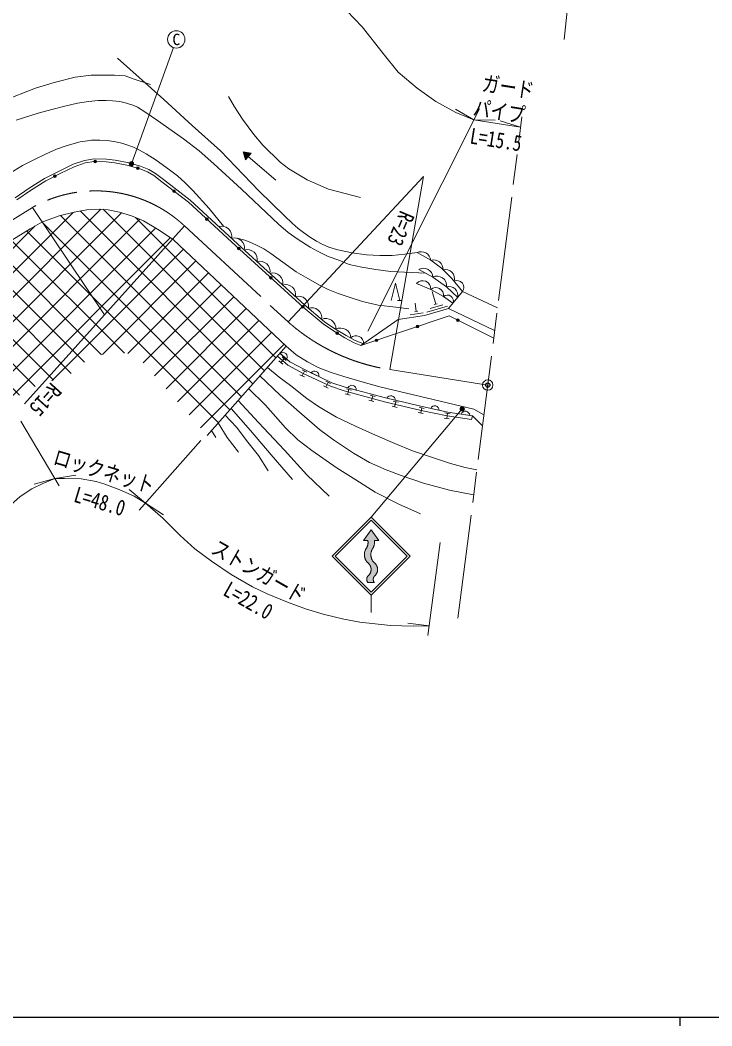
# Model space of a CAD drawing. Units: millimetres, scale not verified. Extents: x 40000 to 680000, y 20000 to 380000.
# Drawn here: x 291788 to 371698, y 204000 to 320107 of the extents above; entities that cross this region are included whole.
import ezdxf
from ezdxf.enums import TextEntityAlignment as Align

# ---------------------------------------------------------------- set-up
doc = ezdxf.new("R2010")
doc.units = ezdxf.units.MM
doc.header["$LTSCALE"] = 1000
doc.header["$PDMODE"] = 32
doc.header["$PDSIZE"] = 500
doc.linetypes.add('CHAIN', pattern=[18.5, 12, -1.5, 3.5, -1.5])
for name, color, linetype, lineweight in [('M-BGD', 7, 'Continuous', 13), ('M-BMK', 2, 'CHAIN', 13), ('M-BMK-SRVR', 3, 'Continuous', 13), ('M-STR-HTXT', 7, 'Continuous', 13), ('M-STR-STRC', 7, 'Continuous', 13), ('M-TTL-BAND', 7, 'Continuous', 25)]:
    doc.layers.add(name, color=color, linetype=linetype, lineweight=lineweight)
doc.layers.add('M-OTRS', color=6, linetype='Continuous')
doc.styles.add('ＭＳ ゴシック', font='')
doc.styles.get('ＭＳ ゴシック').set_extended_font_data('MS Gothic')

msp = doc.modelspace()

# ---------------------------------------------------------------- hatches: boundary and pattern name
at = {"layer": 'M-BGD'}
for points in [[(318474, 304740), (317542, 304885), (317820, 303984)], [(300309, 303780, -1), (300609, 303775, -1)], [(305231, 303049, -1), (305519, 302966, -1)], [(295661, 302024, -1), (295929, 302161, -0.41421), (295863, 301959, -0.41421)], [(309448, 300454, -1), (309686, 300271, -1)], [(313256, 297221, -1), (313477, 297018, -1)], [(316939, 293839, -0.41421), (317150, 293849, -0.41421), (317160, 293637, -1)], [(320635, 290471, -0.41421), (320847, 290481, -0.41421), (320856, 290269, -1)], [(324331, 287104, -0.41421), (324543, 287114, -0.41421), (324553, 286902, -1)], [(337546, 284689, -1), (337831, 284785, -0.41421), (337736, 284595, -0.41421)], [(342231, 285529, -1), (342499, 285394, -1)], [(328279, 284052, -1), (328537, 283899, -0.41421), (328332, 283847, -0.41421)], [(332808, 283093, -1), (333092, 283189, -0.41421), (332998, 282999, -0.41421)]]:
    msp.add_hatch(color=256, dxfattribs=at).paths.add_polyline_path(points)
h = msp.add_hatch(dxfattribs=at)
h.set_pattern_fill('USER', color=256, style=0, pattern_type=2)
h.set_pattern_definition([(45, (-0, 0), (-1414.214, 1414.214), []), (135, (-0, 0), (-1414.214, -1414.214), [])])
h.paths.add_polyline_path([(309479, 294791), (307647, 295962), (306055, 296952), (304652, 297517), (303261, 297923), (301965, 298221), (300919, 298295), (299510, 298220), (298029, 297944), (296304, 297497), (294292, 296781), (292941, 296023), (290034, 294191), (287347, 292387), (282848, 289709), (290573, 276144), (293906, 278050), (297286, 278992), (299725, 281060), (302081, 281736), (305054, 281582), (313400, 272168), (322514, 282458)])
at = {"layer": 'M-STR-HTXT'}
for points in [[(304880, 303630, -1), (304425, 303422, -0.41421), (304548, 303753, -0.41421)], [(343072, 275344, -1), (342633, 275104, -0.41421), (342733, 275444, -0.41421)]]:
    msp.add_hatch(color=256, dxfattribs=at).paths.add_polyline_path(points)
at = {"layer": 'M-STR-STRC'}
msp.add_hatch(color=256, dxfattribs=at).paths.add_polyline_path([(332304, 258375), (332304, 258426), (332305, 258477), (332309, 258528), (332315, 258579), (332323, 258630), (332333, 258680), (332345, 258730), (332359, 258779), (332375, 258828), (332392, 258876), (332412, 258924), (332433, 258970), (332456, 259016), (332481, 259061), (332508, 259104), (332519, 259121), (332545, 259160), (332569, 259200), (332591, 259241), (332612, 259283), (332632, 259326), (332649, 259370), (332665, 259414), (332679, 259458), (332691, 259504), (332702, 259549), (332711, 259595), (332718, 259642), (332723, 259688), (332726, 259735), (332728, 259782), (332727, 259829), (332725, 259876), (332721, 259922), (332715, 259969), (332707, 260015), (332706, 260020), (333206, 260020), (332331, 261270), (331456, 260020), (331956, 260020), (331964, 259974), (331970, 259928), (331975, 259881), (331977, 259834), (331978, 259787), (331976, 259741), (331973, 259694), (331968, 259647), (331962, 259601), (331953, 259555), (331943, 259509), (331931, 259464), (331917, 259419), (331901, 259375), (331884, 259331), (331865, 259288), (331844, 259246), (331821, 259205), (331797, 259165), (331772, 259125), (331769, 259121), (331741, 259078), (331716, 259033), (331692, 258988), (331670, 258942), (331650, 258894), (331631, 258847), (331615, 258798), (331600, 258749), (331588, 258699), (331577, 258649), (331568, 258599), (331561, 258548), (331557, 258497), (331554, 258445), (331553, 258394), (331555, 258343), (331558, 258292), (331563, 258241), (331571, 258190), (331580, 258140), (331591, 258090), (331605, 258040), (331620, 257991), (331637, 257943), (331656, 257895), (331677, 257848), (331699, 257802), (331724, 257757), (331750, 257713), (331778, 257670), (331808, 257628), (331839, 257588), (331872, 257548), (331906, 257510), (331942, 257473), (331956, 257459), (331986, 257436), (332014, 257411), (332042, 257385), (332068, 257358), (332094, 257330), (332118, 257301), (332141, 257271), (332163, 257240), (332184, 257209), (332203, 257177), (332221, 257143), (332238, 257110), (332254, 257075), (332268, 257040), (332281, 257005), (332292, 256969), (332302, 256932), (332311, 256895), (332318, 256858), (332323, 256821), (332327, 256783), (332330, 256746), (332331, 256708), (332331, 256670), (332329, 256632), (332326, 256595), (332321, 256557), (332315, 256520), (332307, 256483), (332298, 256446), (332288, 256410), (332276, 256374), (332262, 256339), (332248, 256304), (332231, 256270), (332214, 256236), (332195, 256204), (332175, 256172), (332154, 256140), (332132, 256110), (332108, 256080), (332083, 256052), (332057, 256024), (332030, 255998), (332002, 255973), (331973, 255948), (331956, 255935), (331942, 255914), (331928, 255892), (331915, 255870), (331903, 255848), (331892, 255825), (331882, 255801), (331873, 255778), (331864, 255754), (331857, 255729), (331850, 255705), (331845, 255680), (331841, 255655), (331837, 255629), (331835, 255604), (331833, 255578), (331833, 255553), (331833, 255528), (331835, 255502), (331837, 255477), (331841, 255451), (331845, 255426), (331851, 255401), (331857, 255377), (331865, 255352), (331873, 255328), (331882, 255305), (331893, 255281), (331904, 255258), (331916, 255236), (331929, 255214), (331942, 255192), (331956, 255172), (332706, 255172), (332685, 255202), (332660, 255243), (332638, 255287), (332619, 255332), (332604, 255378), (332593, 255425), (332586, 255473), (332582, 255521), (332582, 255570), (332586, 255618), (332594, 255666), (332605, 255713), (332620, 255760), (332639, 255804), (332661, 255848), (332686, 255889), (332707, 255917), (332736, 255941), (332765, 255966), (332793, 255993), (332820, 256021), (332845, 256050), (332870, 256079), (332893, 256110), (332915, 256142), (332936, 256174), (332956, 256207), (332974, 256241), (332991, 256276), (333006, 256311), (333020, 256347), (333033, 256384), (333044, 256420), (333054, 256458), (333062, 256495), (333069, 256533), (333074, 256571), (333078, 256610), (333081, 256648), (333081, 256687), (333081, 256725), (333078, 256764), (333075, 256802), (333069, 256840), (333063, 256878), (333054, 256916), (333045, 256953), (333034, 256990), (333021, 257026), (333007, 257062), (332992, 257098), (332975, 257132), (332957, 257166), (332937, 257200), (332917, 257232), (332895, 257264), (332871, 257294), (332847, 257324), (332821, 257353), (332795, 257381), (332767, 257408), (332738, 257433), (332708, 257458), (332706, 257460), (332669, 257496), (332634, 257534), (332601, 257573), (332569, 257613), (332539, 257654), (332510, 257697), (332484, 257741), (332459, 257785), (332435, 257831), (332414, 257877), (332394, 257925), (332376, 257973), (332360, 258022), (332346, 258071), (332334, 258121), (332324, 258171), (332316, 258222), (332310, 258272), (332306, 258323)])

# ---------------------------------------------------------------- linework, layer by layer
at = {"layer": 'M-BGD'}
for p, q in [((317542, 304885), (318474, 304740)), ((317542, 304885), (317820, 303984)), ((317820, 303984), (318474, 304740)), ((318147, 304362), (321322, 301612)), ((339797, 287320), (339389, 288763)), ((335398, 287721), (335898, 287721)), ((337553, 286480), (337409, 287434)), ((338757, 286402), (341163, 287083)), ((339157, 286827), (340600, 287235)), ((339628, 287272), (339965, 287368)), ((336857, 286071), (338340, 286296)), ((337380, 286454), (337726, 286506)), ((322514, 282458), (313400, 272168)), ((321828, 281632), (322577, 280982)), ((322301, 281023), (321908, 280570)), ((322074, 281220), (322527, 280826)), ((321681, 280766), (322134, 280373)), ((324096, 279174), (324638, 278917)), ((324352, 279717), (324895, 279460)), ((324623, 279588), (324367, 279046)), ((325382, 279395), (326277, 278971)), ((326845, 277872), (327387, 277615)), ((327102, 278414), (327644, 278157)), ((327373, 278286), (327116, 277743)), ((329488, 277556), (330067, 277399)), ((329657, 277673), (330610, 277400)), ((329331, 276977), (329910, 276820)), ((329777, 277477), (329621, 276898)), ((332228, 276813), (332807, 276657)), ((332518, 276735), (332361, 276156)), ((334158, 276457), (335120, 276220)), ((332071, 276234), (332651, 276077)), ((334754, 275541), (335338, 275403)), ((334892, 276125), (335476, 275987)), ((335184, 276056), (335046, 275472)), ((337889, 275412), (338476, 275287)), ((338182, 275349), (338058, 274762)), ((339223, 275282), (340192, 275077)), ((337765, 274825), (338352, 274700)), ((340772, 274171), (341365, 274079)), ((340864, 274764), (341457, 274672)), ((341161, 274718), (341069, 274125)), ((342742, 274625), (343721, 274473)), ((313912, 272747), (314392, 271937))]:
    msp.add_line(p, q, dxfattribs=at)
for points in [[(337637, 293277), (336232, 293091), (334759, 292939), (333333, 292946), (331814, 292999), (330126, 293241), (328495, 293590), (327456, 293907), (326674, 294232), (326010, 294571), (325219, 295101), (324531, 295580), (323920, 296069), (323214, 296664), (322312, 297524), (319351, 300409), (314934, 305003), (311650, 307958), (308372, 310936), (303037, 315731)], [(289834, 310779), (293568, 312251), (295723, 312912), (298133, 313509), (299990, 313765), (302678, 313765), (303914, 313659), (304865, 313337), (306842, 312676)], [(331089, 299626), (327406, 300596), (324953, 301661), (322817, 302948), (321825, 303704), (319824, 305673), (318796, 306893), (317480, 308665), (316535, 310114), (315842, 311300)], [(291339, 308564), (293857, 309357), (295457, 309779), (296947, 310190), (298414, 310501), (299703, 310712), (300803, 310834), (301736, 310845), (302473, 310806), (303321, 310705), (304091, 310522), (304909, 310256), (305346, 310057), (306208, 309527), (307643, 308500), (310643, 306407), (312488, 305013), (314170, 303524), (317355, 300600), (321628, 296551), (322763, 295606), (323912, 294781), (325291, 293903), (326129, 293444), (327359, 292836), (328590, 292376), (329806, 291904), (331253, 291579), (332894, 291311), (334562, 291084), (338658, 290876)], [(290553, 302397), (292083, 303330), (293445, 304033), (294710, 304628), (296009, 305193), (297241, 305635), (298708, 306038), (299557, 306186), (300050, 306236), (301013, 306242), (301875, 306208), (302805, 306074), (303404, 305940), (303986, 305738), (304871, 305436), (305585, 305099), (306338, 304684), (307514, 303945), (309050, 302833), (309962, 302124), (310849, 301336), (311758, 300421), (313624, 298351), (315288, 296301)], [(291237, 299596), (292819, 300705), (294622, 301830), (296287, 302681), (297935, 303461), (299245, 303915), (300334, 304080), (301763, 304057), (302774, 303934), (304177, 303661), (305697, 303228), (306652, 302870), (307422, 302399), (308338, 301688), (311433, 299305), (316905, 294275), (324663, 287207), (326958, 285274), (328031, 284549), (329446, 283708), (330509, 283129), (331167, 282857), (331452, 282745)], [(291410, 299352), (292985, 300455), (294770, 301569), (296419, 302412), (298049, 303183), (299317, 303623), (300354, 303779), (301742, 303757), (302727, 303638), (304107, 303369), (305603, 302942), (306520, 302599), (307252, 302152), (308154, 301451), (311239, 299075), (316702, 294054), (324466, 286981), (326777, 285034), (327870, 284296), (329297, 283448), (330380, 282858), (331156, 282536), (341353, 285972), (346491, 283382)], [(290034, 294191), (292941, 296023), (294292, 296781), (296304, 297497), (298029, 297944), (299510, 298220), (300919, 298295), (301965, 298221), (303261, 297923), (304652, 297517), (306055, 296952), (307647, 295962), (309479, 294791), (322514, 282458), (323673, 281466), (324972, 280676), (326209, 280022), (327724, 279425), (329165, 278962), (331430, 278297), (333359, 277760), (344185, 275191), (345360, 274539)], [(316872, 294922), (317757, 294710), (318262, 294521), (319094, 294142), (319948, 293700), (320738, 293163), (322139, 292162), (323682, 291062), (325031, 290283), (326432, 289483), (327390, 288999), (328528, 288546), (329782, 288114), (331320, 287620), (333142, 287209), (335191, 286975), (336677, 286775)], [(342881, 288763), (341675, 290267), (340448, 291458), (339231, 292376), (337637, 293277)], [(342334, 288090), (341053, 289326), (339457, 290445), (337860, 291307)], [(334648, 287721), (335148, 289721), (335648, 287721)], [(341783, 287413), (340680, 288193), (339225, 289004), (337577, 289699)], [(346941, 286905), (342881, 288763), (341290, 286807), (346605, 284280)], [(341290, 286807), (338491, 286015), (335440, 285552), (331156, 282536)], [(321504, 281317), (322705, 280275), (324495, 279317), (327630, 277832), (329222, 277317), (333881, 276055), (338120, 275056), (341115, 274422), (343944, 273989), (344028, 274425)], [(321802, 281654), (322961, 280648), (324698, 279719), (327796, 278251), (329350, 277749), (333991, 276491), (338218, 275495), (341196, 274864), (344028, 274425), (345200, 273284)], [(320348, 280013), (321707, 278895), (323008, 277910), (324920, 276413), (326275, 275510), (327226, 274919), (328353, 274268), (330534, 273218), (332831, 272202), (335065, 271218), (337131, 270372), (338609, 269869), (341516, 268928), (343198, 268450), (344547, 268176)], [(319483, 279036), (321819, 276817), (324050, 274832), (326368, 272842), (328004, 271642), (330288, 270124), (332149, 269047), (334072, 268187), (335814, 267550), (338368, 266655), (341384, 265859), (344178, 265287)], [(318188, 277574), (320138, 275637), (322435, 273030), (323868, 271660), (325478, 270425), (328421, 268385), (330564, 267023), (332808, 265595), (335517, 264216), (338032, 263096)], [(316152, 275276), (318399, 272718), (320807, 269933), (323267, 267073)], [(316981, 276212), (319327, 273651), (322327, 270454), (324923, 267605), (327496, 265149)], [(315466, 274501), (316779, 273102), (318091, 271390), (319312, 269842), (320442, 268075)], [(314680, 273614), (315722, 271937), (316998, 270225)]]:
    msp.add_lwpolyline(points, dxfattribs=at)
for centre in [(300459, 303778), (305375, 303007), (295795, 302093), (309567, 300363), (313367, 297120), (317049, 293738), (320746, 290370), (324442, 287003), (337688, 284737), (342365, 285462), (328408, 283976), (332950, 283141)]:
    msp.add_circle(centre, 150, dxfattribs=at)
for centre, radius, start, end in [((315072, 295160), 1160, 347.89875, 106.92837), ((316547, 293808), 1160, 348.03249, 107.06211), ((318025, 292459), 1160, 348.14913, 107.17875), ((338103, 292240), 1136, 6.85549, 114.17972), ((319503, 291112), 1160, 348.15052, 107.18014), ((338407, 290411), 1050, 1.85619, 121.40153), ((339566, 291344), 1085, 355.72114, 108.03019), ((320982, 289765), 1160, 348.15051, 107.18013), ((339939, 289434), 1120, 354.42463, 115.49486), ((340943, 290286), 1021, 341.90037, 106.82454), ((322460, 288418), 1160, 348.15051, 107.18013), ((338289, 289086), 940, 355.00503, 139.26884), ((339812, 288346), 881, 349.9922, 131.75124), ((341328, 288328), 1034, 346.66904, 105.38817), ((342258, 289254), 794, 321.78267, 115.67847), ((323951, 287075), 1160, 348.78525, 107.81487), ((341144, 287679), 693, 337.46191, 132.06137), ((325474, 285754), 1160, 350.35145, 109.38107), ((327100, 284504), 1160, 355.48619, 114.51581), ((328828, 283403), 1160, 0.49535, 119.52497), ((330604, 282824), 852, 354.66658, 136.26543), ((322138, 281233), 505, 330.21792, 127.87611), ((325788, 279094), 505, 345.82461, 143.4828), ((330107, 277442), 505, 355.14417, 152.80236), ((334615, 276244), 505, 357.32094, 154.97914), ((339687, 275084), 505, 359.21045, 156.86864), ((343217, 274452), 505, 2.35562, 160.01381)]:
    msp.add_arc(centre, radius, start, end, dxfattribs=at)
at = {"layer": 'M-BMK'}
for p, q in [((342358, 251048), (349756, 308929)), ((283946, 292753), (293215, 298485)), ((310781, 296350), (322747, 285265)), ((334478, 279763), (345800, 277982))]:
    msp.add_line(p, q, dxfattribs=at)
for centre, radius, start, end in [((300536, 285393), 15000, 46.92234, 119.21308), ((337983, 302495), 23000, 228.51313, 261.23207)]:
    msp.add_arc(centre, radius, start, end, dxfattribs=at)
at = {"layer": 'M-BMK-SRVR'}
msp.add_line((354633, 317884), (358187, 350721), dxfattribs=at)
msp.add_circle((345800, 277982), 600, dxfattribs=at)
at = {"layer": 'M-OTRS'}
msp.add_point((345800, 277982), dxfattribs=at)
at = {"layer": 'M-STR-HTXT'}
for p, q in [((304652, 303526), (309492, 316939)), ((331971, 284185), (344841, 309848)), ((344215, 308601), (342085, 309820)), ((344215, 308601), (349605, 307753)), ((344215, 308601), (346670, 308560)), ((349605, 307753), (347257, 308468)), ((322747, 285265), (338379, 302035)), ((334478, 279763), (338379, 302035)), ((293215, 298485), (301535, 286073)), ((310781, 296350), (292289, 275796)), ((342853, 275224), (332332, 262722)), ((291870, 273820), (296294, 266340)), ((312672, 271581), (305555, 263517)), ((295794, 267185), (293422, 266550)), ((295794, 267185), (298217, 267578)), ((306278, 264335), (304389, 265904)), ((306278, 264335), (308335, 262996)), ((340311, 259801), (338873, 249073)), ((339021, 250174), (336585, 250486))]:
    msp.add_line(p, q, dxfattribs=at)
for points in [[(328633, 322112), (331295, 319313), (333743, 316245), (335453, 314109), (337668, 312244), (339805, 310730), (342103, 309445), (344215, 308601)], [(270719, 254901), (274535, 255756), (279207, 257464), (281982, 258679), (283207, 259347), (284744, 260136), (287219, 261629), (288385, 262404), (290362, 263847), (291801, 265108), (293132, 266002), (294415, 266600), (295794, 267185)], [(295794, 267185), (296930, 267209), (298847, 267152), (300582, 266833), (301575, 266536), (303315, 265877), (304974, 265140), (306278, 264335)], [(306278, 264335), (308276, 262595), (310294, 260597), (311985, 259068), (313901, 257636), (316155, 256123), (318619, 254675), (320316, 253863), (322683, 252897), (324744, 252141), (326789, 251513), (329172, 250950), (331040, 250612), (334563, 250232), (337196, 250152), (339021, 250174)]]:
    msp.add_lwpolyline(points, dxfattribs=at)
for centre in [(304652, 303526), (342853, 275224)]:
    msp.add_circle(centre, 250, dxfattribs=at)
at = {"layer": 'M-STR-STRC'}
for p, q in [((327832, 258222), (332332, 262722)), ((336832, 258222), (332332, 262722)), ((328186, 258222), (332332, 262368)), ((331456, 260020), (332331, 261270)), ((332331, 261270), (333206, 260020)), ((336479, 258222), (332332, 262368)), ((331456, 260020), (331956, 260020)), ((332706, 260020), (333206, 260020)), ((327832, 258222), (332332, 253721)), ((328186, 258222), (332332, 254075)), ((332332, 253722), (336832, 258222)), ((332332, 254075), (336479, 258222)), ((332706, 255172), (331956, 255172)), ((332332, 253721), (332332, 251722))]:
    msp.add_line(p, q, dxfattribs=at)
msp.add_lwpolyline([(332331, 261270), (331456, 260020), (331956, 260020), (331964, 259974), (331970, 259928), (331975, 259881), (331977, 259834), (331978, 259787), (331976, 259741), (331973, 259694), (331968, 259647), (331962, 259601), (331953, 259555), (331943, 259509), (331931, 259464), (331917, 259419), (331901, 259375), (331884, 259331), (331865, 259288), (331844, 259246), (331821, 259205), (331797, 259165), (331772, 259125), (331769, 259121), (331741, 259078), (331716, 259033), (331692, 258988), (331670, 258942), (331650, 258894), (331631, 258847), (331615, 258798), (331600, 258749), (331588, 258699), (331577, 258649), (331568, 258599), (331561, 258548), (331557, 258497), (331554, 258445), (331553, 258394), (331555, 258343), (331558, 258292), (331563, 258241), (331571, 258190), (331580, 258140), (331591, 258090), (331605, 258040), (331620, 257991), (331637, 257943), (331656, 257895), (331677, 257848), (331699, 257802), (331724, 257757), (331750, 257713), (331778, 257670), (331808, 257628), (331839, 257588), (331872, 257548), (331906, 257510), (331942, 257473), (331956, 257459), (331986, 257436), (332014, 257411), (332042, 257385), (332068, 257358), (332094, 257330), (332118, 257301), (332141, 257271), (332163, 257240), (332184, 257209), (332203, 257177), (332221, 257143), (332238, 257110), (332254, 257075), (332268, 257040), (332281, 257005), (332292, 256969), (332302, 256932), (332311, 256895), (332318, 256858), (332323, 256821), (332327, 256783), (332330, 256746), (332331, 256708), (332331, 256670), (332329, 256632), (332326, 256595), (332321, 256557), (332315, 256520), (332307, 256483), (332298, 256446), (332288, 256410), (332276, 256374), (332262, 256339), (332248, 256304), (332231, 256270), (332214, 256236), (332195, 256204), (332175, 256172), (332154, 256140), (332132, 256110), (332108, 256080), (332083, 256052), (332057, 256024), (332030, 255998), (332002, 255973), (331973, 255948), (331956, 255935), (331942, 255914), (331928, 255892), (331915, 255870), (331903, 255848), (331892, 255825), (331882, 255801), (331873, 255778), (331864, 255754), (331857, 255729), (331850, 255705), (331845, 255680), (331841, 255655), (331837, 255629), (331835, 255604), (331833, 255578), (331833, 255553), (331833, 255528), (331835, 255502), (331837, 255477), (331841, 255451), (331845, 255426), (331851, 255401), (331857, 255377), (331865, 255352), (331873, 255328), (331882, 255305), (331893, 255281), (331904, 255258), (331916, 255236), (331929, 255214), (331942, 255192), (331956, 255172), (332706, 255172), (332692, 255192), (332679, 255212), (332666, 255233), (332654, 255254), (332643, 255276), (332633, 255298), (332624, 255320), (332616, 255343), (332608, 255366), (332602, 255390), (332596, 255413), (332591, 255437), (332588, 255461), (332585, 255485), (332583, 255509), (332582, 255533), (332582, 255558), (332583, 255582), (332585, 255606), (332588, 255630), (332592, 255654), (332597, 255678), (332602, 255702), (332609, 255725), (332616, 255748), (332625, 255771), (332634, 255793), (332644, 255815), (332655, 255837), (332667, 255858), (332680, 255879), (332694, 255899), (332707, 255917), (332736, 255941), (332765, 255966), (332793, 255993), (332820, 256021), (332845, 256050), (332870, 256079), (332893, 256110), (332915, 256142), (332936, 256174), (332956, 256207), (332974, 256241), (332991, 256276), (333006, 256311), (333020, 256347), (333033, 256384), (333044, 256420), (333054, 256458), (333062, 256495), (333069, 256533), (333074, 256571), (333078, 256610), (333081, 256648), (333081, 256687), (333081, 256725), (333078, 256764), (333075, 256802), (333069, 256840), (333063, 256878), (333054, 256916), (333045, 256953), (333034, 256990), (333021, 257026), (333007, 257062), (332992, 257098), (332975, 257132), (332957, 257166), (332937, 257200), (332917, 257232), (332895, 257264), (332871, 257294), (332847, 257324), (332821, 257353), (332795, 257381), (332767, 257408), (332738, 257433), (332708, 257458), (332706, 257460), (332669, 257496), (332634, 257534), (332601, 257573), (332569, 257613), (332539, 257654), (332510, 257697), (332484, 257741), (332459, 257785), (332435, 257831), (332414, 257877), (332394, 257925), (332376, 257973), (332360, 258022), (332346, 258071), (332334, 258121), (332324, 258171), (332316, 258222), (332310, 258272), (332306, 258323), (332304, 258375), (332304, 258426), (332305, 258477), (332309, 258528), (332315, 258579), (332323, 258630), (332333, 258680), (332345, 258730), (332359, 258779), (332375, 258828), (332392, 258876), (332412, 258924), (332433, 258970), (332456, 259016), (332481, 259061), (332508, 259104), (332519, 259121), (332545, 259160), (332569, 259200), (332591, 259241), (332612, 259283), (332632, 259326), (332649, 259370), (332665, 259414), (332679, 259458), (332691, 259504), (332702, 259549), (332711, 259595), (332718, 259642), (332723, 259688), (332726, 259735), (332728, 259782), (332727, 259829), (332725, 259876), (332721, 259922), (332715, 259969), (332707, 260015), (332706, 260020), (333206, 260020)], close=True, dxfattribs=at)
msp.add_circle((309831, 317880), 1000, dxfattribs=at)
at = {"layer": 'M-TTL-BAND'}
for p, q in [((40000, 205000), (579000, 205000)), ((368000, 205000), (368000, 204000))]:
    msp.add_line(p, q, dxfattribs=at)

# ---------------------------------------------------------------- texts
at = {"layer": 'M-STR-HTXT', "style": 'ＭＳ ゴシック', "width": 0.8}
for s, rotation, p in [('ガード', 351.06, (347937, 310954)), ('パイプ', 351.06, (346902, 308126)), ('L=15.5', 351.06, (346529, 304867)), ('ロックネット', 343.369, (301064, 266635)), ('L=48.0', 343.369, (300578, 263150)), ('ストンガード', 330.373, (318636, 255194)), ('L=22.0', 330.373, (317434, 251836))]:
    msp.add_text(s, height=1833, rotation=rotation, dxfattribs=at).set_placement(p, align=Align.BOTTOM_CENTER)
msp.add_text('R=23', height=1833, rotation=246.929, dxfattribs=at).set_placement((337405, 297511), align=Align.TOP_LEFT)
msp.add_text('R=15', height=1833, rotation=228.022, dxfattribs=at).set_placement((292289, 275796), align=Align.BOTTOM_RIGHT)
at = {"layer": 'M-STR-STRC', "style": 'ＭＳ ゴシック'}
msp.add_text('C', height=1320, dxfattribs=at).set_placement((309831, 317880), align=Align.MIDDLE_CENTER)

doc.saveas('drawing.dxf')
